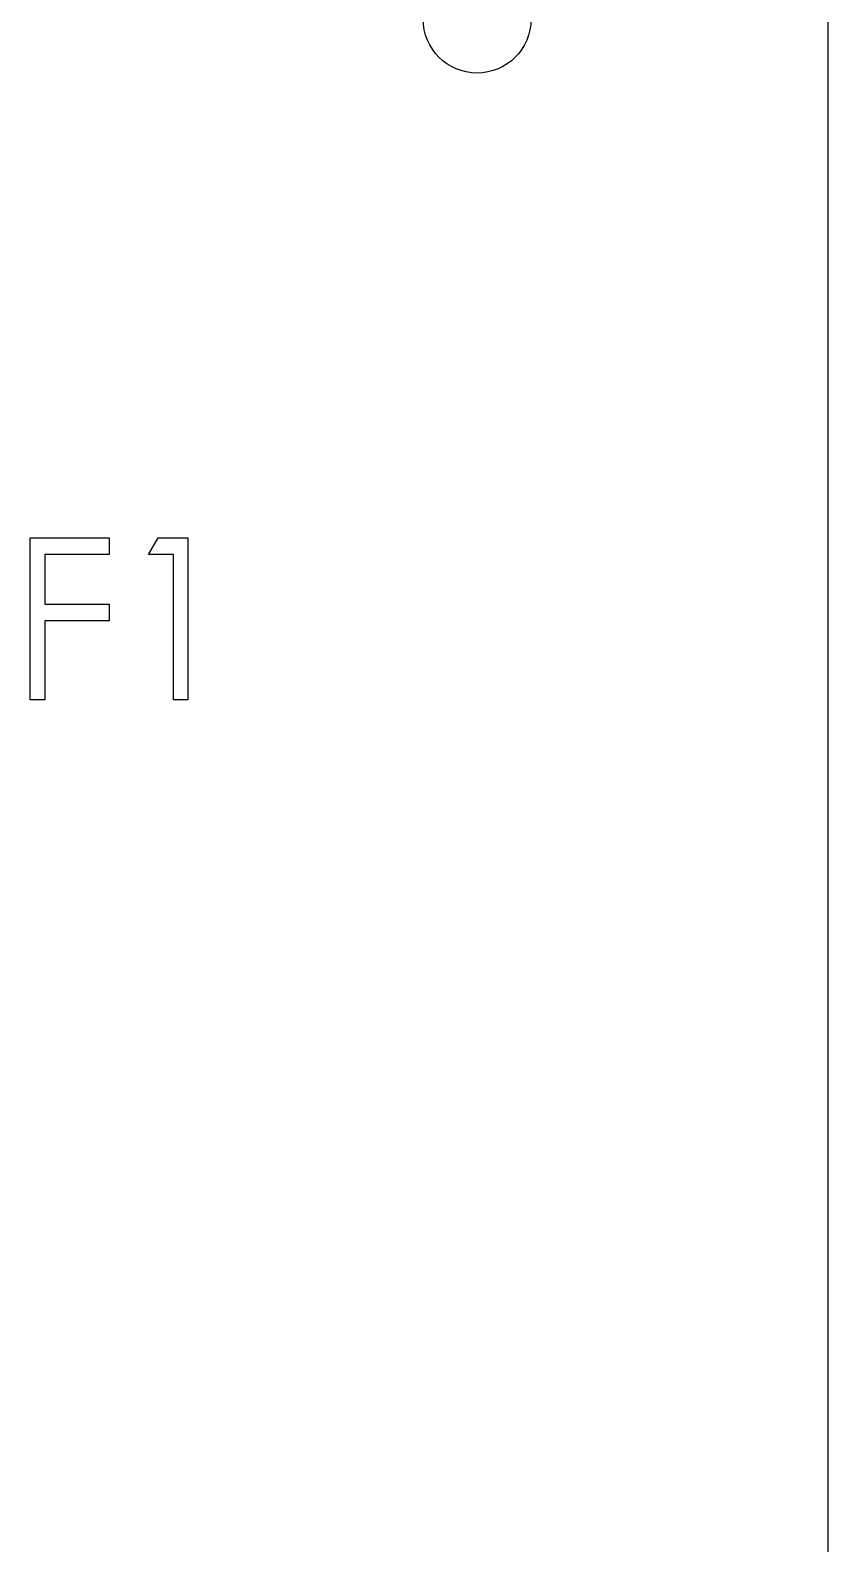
# Model space of a CAD drawing. Extents: x 325957 to 326957, y 371804 to 374004.
# Drawn here: x 326128.8 to 326158.4, y 372299.9 to 372356 of the extents above; entities that cross this region are included whole.
import ezdxf

# ---------------------------------------------------------------- set-up
doc = ezdxf.new("R2010")
doc.units = 0
doc.header["$MEASUREMENT"] = 0
doc.layers.add('PV-19A4', color=7, linetype='Continuous')

# ---------------------------------------------------------------- blocks, each defined once
blk = doc.blocks.new('Manufacturer上海良信PartName接触器SeriesNDC1ShellFrameLimitingCurrentRemarkPartTypeMinCurrent116MaxCurrent150PolesMinPower0MaxPower0LibType3DelFlgfalseUpdateDate2023-01-0100000')
blk.add_circle((24.75, 56.5), 2)
at = {"layer": 'PV-19A4'}
for p, q in [((37.75, 62), (37.75, -62)), ((8.184, 31.276), (8.184, 37.276)), ((8.184, 37.276), (11.107, 37.276)), ((11.107, 37.276), (11.107, 36.661)), ((12.569, 36.661), (12.921, 37.276)), ((12.921, 37.276), (14.03, 37.276)), ((14.03, 37.276), (14.03, 31.276)), ((11.107, 36.661), (8.722, 36.661)), ((8.722, 36.661), (8.722, 34.815)), ((13.492, 36.661), (12.569, 36.661)), ((13.492, 31.276), (13.492, 36.661)), ((8.722, 34.815), (11.107, 34.815)), ((11.107, 34.815), (11.107, 34.199)), ((11.107, 34.199), (8.722, 34.199)), ((8.722, 34.199), (8.722, 31.276)), ((8.722, 31.276), (8.184, 31.276)), ((14.03, 31.276), (13.492, 31.276))]:
    blk.add_line(p, q, dxfattribs=at)

msp = doc.modelspace()

# ---------------------------------------------------------------- block references
msp.add_blockref('Manufacturer上海良信PartName接触器SeriesNDC1ShellFrameLimitingCurrentRemarkPartTypeMinCurrent116MaxCurrent150PolesMinPower0MaxPower0LibType3DelFlgfalseUpdateDate2023-01-0100000', (326120.606, 372299.907))

doc.saveas('drawing.dxf')
